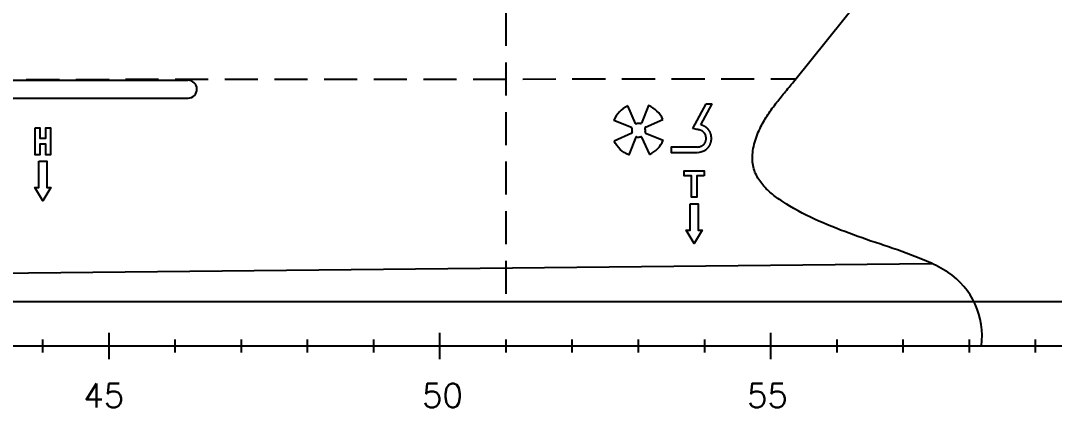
# Model space of a CAD drawing. Extents: x 1551 to 113148, y -1700 to 77018.
# Drawn here: x 35168 to 42976, y 55267 to 58192 of the extents above; entities that cross this region are included whole.
import ezdxf

# ---------------------------------------------------------------- set-up
doc = ezdxf.new("R2010")
doc.units = 0
doc.header["$LTSCALE"] = 500
doc.header["$MEASUREMENT"] = 0
doc.linetypes.add('CENTER', pattern=[3, 2.5, -0.25, 0, -0.25])
doc.linetypes.add('DASHED', pattern=[0.75, 0.5, -0.25])
doc.layers.get('0').update_dxf_attribs({"linetype": 'CONTINUOUS'})
doc.layers.add('S0TX2', color=7, linetype='CONTINUOUS')
doc.styles.add('18', font='romans', dxfattribs={"height": 180})

# ---------------------------------------------------------------- blocks, each defined once
blk = doc.blocks.new('A$C64097268')
for p, q in [((27500, -100), (27500, 100)), ((30000, -100), (30000, 100)), ((32500, -100), (32500, 100)), ((-2758.9, 0), (35128.7, 0)), ((27000, -50), (27000, 50)), ((28000, -50), (28000, 50)), ((28500, -50), (28500, 50)), ((29000, -50), (29000, 50)), ((29500, -50), (29500, 50)), ((30500, -50), (30500, 50)), ((31000, -50), (31000, 50)), ((31500, -50), (31500, 50)), ((32000, -50), (32000, 50)), ((33000, -50), (33000, 50)), ((33500, -50), (33500, 50)), ((34000, -50), (34000, 50)), ((34500, -50), (34500, 50))]:
    blk.add_line(p, q)
at = {"layer": 'S0TX2', "style": '18'}
for s, p in [('45', (27306.4, -464.2)), ('50', (29865.6, -464.2)), ('55', (32320.1, -464.2))]:
    blk.add_text(s, height=180, dxfattribs=at).set_placement(p)

msp = doc.modelspace()

# ---------------------------------------------------------------- linework, layer by layer
at = {"linetype": 'DASHED'}
msp.add_line((38835.105, 56126.201), (38835.105, 60141.238), dxfattribs=at)
for p, q in [((25971.967, 57741.238), (36431.647, 57741.238)), ((25973.807, 57606.238), (36431.647, 57606.238)), ((40245.936, 57376.689, 0), (40347.125, 57561.985, 0)), ((40306.387, 57403.928, 0), (40392.701, 57561.985, 0)), ((40347.125, 57561.985, 0), (40392.701, 57561.985, 0)), ((39812.498, 57415.229), (39753.85, 57546.97)), ((39782.987, 57384.436), (39648.989, 57437.951)), ((39887.339, 57386.497), (40019.08, 57445.145)), ((39783.766, 57340.388), (39652.025, 57281.74)), ((39888.118, 57342.449), (40022.116, 57288.934)), ((39858.607, 57311.656), (39917.255, 57179.915)), ((40236.177, 57057.424, 0), (40276.177, 57057.424, 0)), ((30432.304, 56234.011), (42051.401, 56355.678)), ((17085.105, 56068.229), (43640.789, 56068.229))]:
    msp.add_line(p, q)
for points in [[(42425.612, 55731.441, 0.28866753), (42171.173, 56289.952, 0.024239), (42101.938, 56330.776, 0.018917), (42029.409, 56365.498, 0.00821), (41955.105, 56396.238, 0.014242), (41690.966, 56491.871, -0.007742), (41425.606, 56584.063, -0.018723), (41165.646, 56690.103, -0.040756), (40920.105, 56826.238, -0.024159), (40838.147, 56886.75, -0.054071), (40766.608, 56959.285, -0.068912), (40715.04, 57046.715, -0.099164), (40695.105, 57146.238, -0.071149), (40713.167, 57272.568, -0.046315), (40760.105, 57391.238, -0.030761), (40814.993, 57484.767, -0.016477), (40878.462, 57572.701, -0.009349), (40946.409, 57657.273, 0.004923), (41015.105, 57741.238), (43597.042, 60961.126)], [(40019.08, 57445.145, 0.19543014), (39910.061, 57550.006), (39856.546, 57416.008)], [(39814.559, 57310.877), (39761.044, 57176.879, -0.19543014), (39652.025, 57281.74)]]:
    msp.add_lwpolyline(points, format="xyb")
msp.add_lwpolyline([(20676.516, 57566.464), (23335.105, 57566.464), (23585.105, 57739.474), (41024.026, 57752.364)], dxfattribs=at)
at = {"elevation": 0}
for points in [[(40285.209, 57195.632), (40295.682, 57197.617), (40305.245, 57199.877), (40313.658, 57202.321), (40321.049, 57204.928), (40327.519, 57207.662), (40333.141, 57210.462), (40337.959, 57213.229), (40342.04, 57215.846), (40345.61, 57218.313), (40348.868, 57220.732), (40351.873, 57223.141), (40354.642, 57225.546), (40357.186, 57227.947), (40359.515, 57230.331), (40361.64, 57232.679), (40363.588, 57234.984), (40365.439, 57237.312), (40367.25, 57239.748), (40369.021, 57242.316), (40370.739, 57245.023), (40372.392, 57247.869), (40373.975, 57250.858), (40375.485, 57253.992), (40376.927, 57257.283), (40378.311, 57260.751), (40379.632, 57264.401), (40380.879, 57268.226), (40382.036, 57272.217), (40383.087, 57276.361), (40384.011, 57280.647), (40384.789, 57285.064), (40385.395, 57289.591), (40385.805, 57294.161), (40386.02, 57298.71), (40386.051, 57303.215), (40385.909, 57307.664), (40385.601, 57312.047), (40385.137, 57316.351), (40384.521, 57320.569), (40383.758, 57324.684), (40382.859, 57328.662), (40381.845, 57332.473), (40380.736, 57336.108), (40379.549, 57339.564), (40378.303, 57342.836), (40377.015, 57345.924), (40375.704, 57348.823), (40374.382, 57351.539), (40373.043, 57354.109), (40371.662, 57356.577), (40370.227, 57358.959), (40368.734, 57361.256), (40367.185, 57363.468), (40365.585, 57365.596), (40363.942, 57367.644), (40362.258, 57369.625), (40360.524, 57371.566), (40358.737, 57373.479), (40356.903, 57375.363), (40355.027, 57377.214), (40353.118, 57379.026), (40351.182, 57380.791), (40349.224, 57382.504), (40347.247, 57384.158), (40345.246, 57385.752), (40343.204, 57387.29), (40341.113, 57388.772), (40338.968, 57390.195), (40336.768, 57391.556), (40334.514, 57392.856), (40332.205, 57394.097), (40329.836, 57395.289), (40327.391, 57396.444), (40324.864, 57397.566), (40322.258, 57398.654), (40319.579, 57399.705), (40316.831, 57400.715), (40314.022, 57401.677), (40311.157, 57402.586), (40308.251, 57403.433), (40306.387, 57403.928)], [(40277.759, 57234.932), (40287.353, 57236.751), (40295.06, 57238.572), (40301.418, 57240.419), (40306.599, 57242.246), (40310.8, 57244.021), (40314.246, 57245.738), (40317.192, 57247.43), (40319.868, 57249.146), (40322.31, 57250.833), (40324.428, 57252.406), (40326.236, 57253.855), (40327.789, 57255.204), (40329.145, 57256.484), (40330.369, 57257.737), (40331.522, 57259.011), (40332.648, 57260.344), (40333.728, 57261.702), (40334.727, 57263.046), (40335.658, 57264.395), (40336.544, 57265.792), (40337.409, 57267.28), (40338.269, 57268.905), (40339.138, 57270.709), (40340.024, 57272.729), (40340.919, 57274.974), (40341.801, 57277.41), (40342.645, 57279.998), (40343.43, 57282.704), (40344.137, 57285.494), (40344.749, 57288.333), (40345.252, 57291.188), (40345.633, 57294.035), (40345.89, 57296.895), (40346.027, 57299.793), (40346.047, 57302.712), (40345.953, 57305.624), (40345.752, 57308.501), (40345.448, 57311.313), (40345.051, 57314.03), (40344.57, 57316.629), (40344.009, 57319.109), (40343.376, 57321.488), (40342.68, 57323.769), (40341.932, 57325.947), (40341.143, 57328.018), (40340.326, 57329.979), (40339.491, 57331.825), (40338.654, 57333.544), (40337.843, 57335.101), (40337.068, 57336.487), (40336.318, 57337.732), (40335.573, 57338.878), (40334.808, 57339.97), (40333.993, 57341.054), (40333.099, 57342.167), (40332.1, 57343.343), (40330.988, 57344.587), (40329.788, 57345.873), (40328.521, 57347.174), (40327.21, 57348.468), (40325.874, 57349.735), (40324.537, 57350.955), (40323.219, 57352.107), (40321.947, 57353.172), (40320.743, 57354.13), (40319.6, 57354.992), (40318.491, 57355.778), (40317.386, 57356.511), (40316.249, 57357.214), (40315.045, 57357.908), (40313.741, 57358.61), (40312.306, 57359.332), (40310.731, 57360.075), (40309.036, 57360.828), (40307.246, 57361.576), (40305.378, 57362.308), (40303.454, 57363.015), (40301.491, 57363.687), (40299.509, 57364.316), (40297.52, 57364.896), (40295.474, 57365.439), (40293.247, 57365.983), (40290.733, 57366.557), (40287.859, 57367.189), (40284.565, 57367.904), (40280.796, 57368.727), (40276.499, 57369.685), (40245.936, 57376.689)], [(40281.54, 57235.282), (40081.103, 57235.84), (40080.992, 57195.84), (40281.429, 57195.282)]]:
    msp.add_lwpolyline(points, dxfattribs=at)
for points in [[(35275.553, 57379.921), (35275.553, 57179.921), (35315.553, 57179.921), (35315.553, 57259.921), (35355.553, 57259.921), (35355.553, 57179.921), (35395.553, 57179.921), (35395.553, 57379.921), (35355.553, 57379.921), (35355.553, 57299.921), (35315.553, 57299.921), (35315.553, 57379.921)], [(35305.553, 57129.921), (35365.553, 57129.921), (35365.553, 56929.921), (35395.553, 56929.921), (35335.553, 56829.921), (35275.553, 56929.921), (35305.553, 56929.921)]]:
    msp.add_lwpolyline(points, close=True)
for points in [[(40331.177, 57017.424), (40276.177, 57017.424), (40276.177, 56857.424), (40236.177, 56857.424), (40236.177, 57017.424), (40181.177, 57017.424), (40181.177, 57057.424), (40331.177, 57057.424)], [(40226.177, 56807.424), (40286.177, 56807.424), (40286.177, 56607.424), (40316.177, 56607.424), (40256.177, 56507.424), (40196.177, 56607.424), (40226.177, 56607.424)]]:
    msp.add_lwpolyline(points, close=True, dxfattribs=at)
for centre, radius, start, end in [((36431.647, 57673.738), 67.5, 271.5163511, 90), ((39835.553, 57363.442), 200.892, 113.9977282, 158.2295261), ((39817.215, 57417.631), 5.293, 201.0096532, 295.1767407), ((39835.553, 57363.442), 51.951, 73.0708825, 109.3548551), ((39851.784, 57418.319), 5.293, 249.0815729, 342.3517044), ((39780.676, 57379.674), 5.293, 339.0815729, 72.3517044), ((39781.364, 57345.105), 5.293, 291.0096532, 25.1767407), ((39835.553, 57363.442), 51.951, 163.0708825, 199.3548551), ((39889.741, 57381.78), 5.293, 111.0096532, 205.1767407), ((39835.553, 57363.442), 51.951, 343.0708825, 19.3548551), ((39890.43, 57347.211), 5.293, 159.0815729, 252.3517044), ((39819.321, 57308.565), 5.293, 69.0815729, 162.3517044), ((39835.553, 57363.442), 51.951, 253.0708825, 289.3548551), ((39853.89, 57309.254), 5.293, 21.0096532, 115.1767407), ((39835.553, 57363.442), 200.892, 293.9977282, 338.2295261)]:
    msp.add_arc(centre, radius, start, end)

# ---------------------------------------------------------------- block references
at = {"linetype": 'CENTER'}
msp.add_blockref('A$C64097268', (8335.105, 55731.441), dxfattribs=at)

doc.saveas('drawing.dxf')
